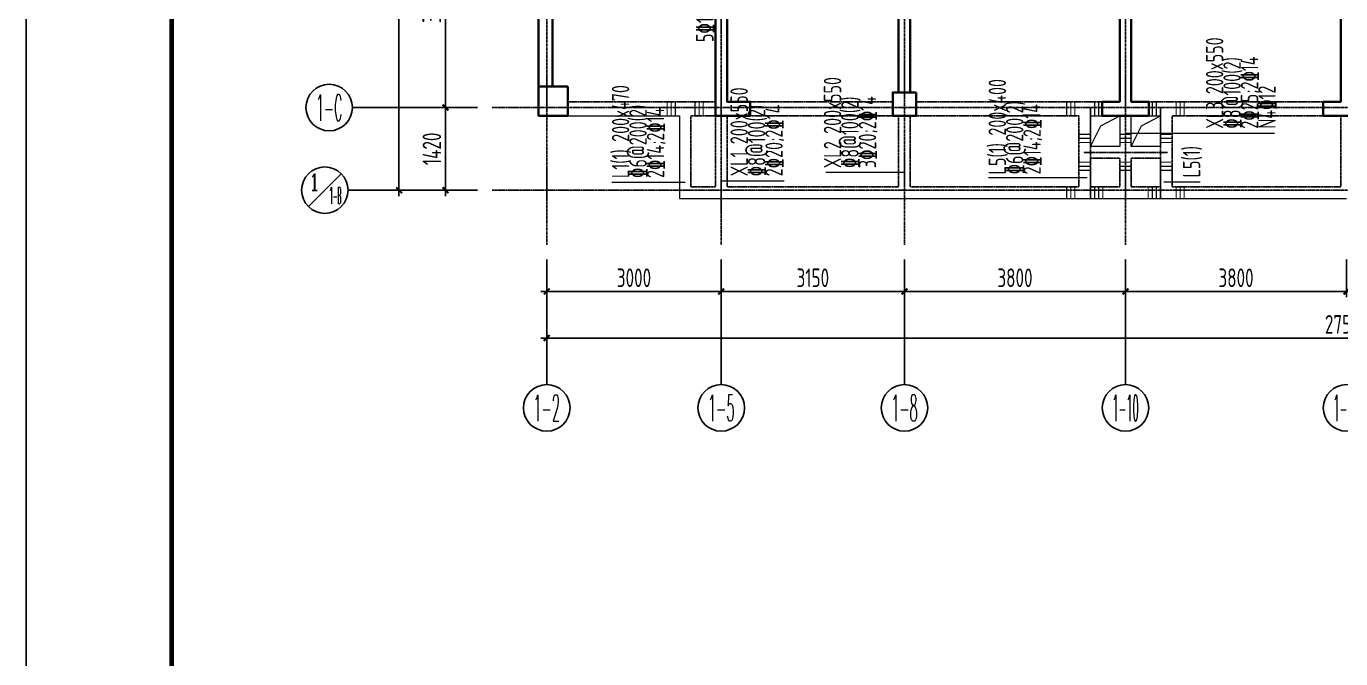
# Model space of a CAD drawing. Header units: millimetres. Extents: x -108786 to 29797, y -10598 to 53433.
# Drawn here: x -108786 to -86189, y 23733 to 34598 of the extents above; entities that cross this region are included whole.
import ezdxf
from ezdxf.enums import TextEntityAlignment as Align

# ---------------------------------------------------------------- set-up
doc = ezdxf.new("R2010")
doc.units = ezdxf.units.MM
doc.header["$MEASUREMENT"] = 0
doc.linetypes.add('CENTER', pattern=[2, 1.25, -0.25, 0.25, -0.25])
doc.linetypes.add('DASHED', pattern=[0.75, 0.5, -0.25])
doc.layers.get('Defpoints').update_dxf_attribs({"color": 1})
for name, color, linetype in [('AXIS', 1, 'CENTER'), ('AXIS_DIM', 3, 'Continuous'), ('AXIS_NUM', 3, 'Continuous'), ('AXIS_TEXT', 255, 'Continuous'), ('BEAM', 4, 'DASHED'), ('BEAM_CON', 4, 'Continuous'), ('COLU', 6, 'Continuous'), ('HOLE', 5, 'Continuous'), ('JQLayer', 7, 'Continuous'), ('STEEL', 6, 'Continuous'), ('WALL', 2, 'Continuous')]:
    doc.layers.add(name, color=color, linetype=linetype)
doc.layers.add('Z主楼梁筋(纵向)', color=42, linetype='Continuous', lineweight=20)
doc.layers.add('梁原位标注_隐藏', color=7, linetype='Continuous', lineweight=18)
doc.styles.add('_TCH_AXIS', font='COMPLEX', dxfattribs={"bigfont": 'GBCBIG'})
doc.styles.add('COMPLEX', font='tssdeng.shx', dxfattribs={"bigfont": 'hztxt.shx'})
doc.styles.add('JG-DIM', font='tssdeng.shx', dxfattribs={"width": 0.7, "bigfont": 'hztxt.shx'})
doc.styles.add('TSSD_Rein', font='tssdeng.shx', dxfattribs={"width": 0.7, "bigfont": 'hztxt.shx'})
doc.dimstyles.new('JG_100', dxfattribs={"dimtxt": 320, "dimasz": 100, "dimexe": 100, "dimexo": 250, "dimgap": 75, "dimtad": 1, "dimdec": 0, "dimrnd": 0.5, "dimdsep": 46, "dimtxsty": 'JG-DIM', "dimblk": 'ARCHTICK', "dimcen": 100, "dimdle": 100, "dimclrt": 7, "dimazin": 2, "dimtfac": 1, "dimtdec": 0, "dimtix": 1, "dimtmove": 2, "dimatfit": 3, "dimldrblk": 'JG_DIM', "dimfxl": 1, "dimtolj": 1, "dimtzin": 0, "dimarcsym": 0})

# ---------------------------------------------------------------- blocks, each defined once
blk = doc.blocks.new('_ArchTick')
at = {"color": 0, "const_width": 0.35}
blk.add_lwpolyline([(-0.5, -0.5), (0.5, 0.5)], dxfattribs=at)
blk = doc.blocks.new('*D17')
at = {"layer": 'AXIS_DIM', "color": 0, "lineweight": -2, "transparency": 16777216}
for p, q in [((-1740, -1520), (-1740, 100)), ((-1190, 0), (-1840, 0)), ((-1190, -1420), (-1840, -1420))]:
    blk.add_line(p, q, dxfattribs=at)
at = {"layer": 'Defpoints', "color": 0, "transparency": 16777216}
for p in [(-1740, 0), (-940, 0), (-940, -1420)]:
    blk.add_point(p, dxfattribs=at)
at = {"layer": 'AXIS_DIM', "color": 0, "lineweight": -2, "transparency": 16777216, "xscale": 100, "yscale": 100, "zscale": 100}
for p, rotation in [((-1740, 0), 90), ((-1740, -1420), 270)]:
    blk.add_blockref('_ArchTick', p, dxfattribs=dict(at, rotation=rotation))
at = {"layer": 'AXIS_DIM', "color": 7, "transparency": 16777216, "insert": (-1975, -710), "char_height": 320, "attachment_point": 5, "rotation": 90, "style": 'TSSD_Rein'}
blk.add_mtext('\\A1;1420', dxfattribs=at)
blk = doc.blocks.new('JG_DIM')
blk.add_line((0, 0), (-1, 0))
at = {"linetype": 'ByBlock', "const_width": 0.32}
blk.add_lwpolyline([(-0.53, -0.53), (0.53, 0.53)], dxfattribs=at)
blk = doc.blocks.new('*D18')
at = {"layer": 'AXIS_DIM', "color": 0, "lineweight": -2, "transparency": 16777216}
for p, q in [((-1190, 3500), (-1840, 3500)), ((-1740, -100), (-1740, 3600)), ((-1190, 0), (-1840, 0))]:
    blk.add_line(p, q, dxfattribs=at)
at = {"layer": 'Defpoints', "color": 0, "transparency": 16777216}
for p in [(-1740, 3500), (-940, 3500), (-940, 0)]:
    blk.add_point(p, dxfattribs=at)
at = {"layer": 'AXIS_DIM', "color": 0, "lineweight": -2, "transparency": 16777216, "xscale": 100, "yscale": 100, "zscale": 100}
for p, rotation in [((-1740, 3500), 90), ((-1740, 0), 270)]:
    blk.add_blockref('_ArchTick', p, dxfattribs=dict(at, rotation=rotation))
at = {"layer": 'AXIS_DIM', "color": 7, "transparency": 16777216, "insert": (-1975, 1750), "char_height": 320, "attachment_point": 5, "rotation": 90, "style": 'TSSD_Rein'}
blk.add_mtext('\\A1;3500', dxfattribs=at)
blk = doc.blocks.new('*D22')
at = {"layer": 'AXIS_DIM', "color": 0, "lineweight": -2, "transparency": 16777216}
for p, q in [((-2540, -1520), (-2540, 12300)), ((-1190, 12200), (-2640, 12200)), ((-1190, -1420), (-2640, -1420))]:
    blk.add_line(p, q, dxfattribs=at)
at = {"layer": 'Defpoints', "color": 0, "transparency": 16777216}
for p in [(-2540, 12200), (-940, 12200), (-940, -1420)]:
    blk.add_point(p, dxfattribs=at)
at = {"layer": 'AXIS_DIM', "color": 0, "lineweight": -2, "transparency": 16777216, "xscale": 100, "yscale": 100, "zscale": 100}
for p, rotation in [((-2540, 12200), 90), ((-2540, -1420), 270)]:
    blk.add_blockref('_ArchTick', p, dxfattribs=dict(at, rotation=rotation))
at = {"layer": 'AXIS_DIM', "color": 7, "transparency": 16777216, "insert": (-2775, 5390), "char_height": 320, "attachment_point": 5, "rotation": 90, "style": 'TSSD_Rein'}
blk.add_mtext('\\A1;13620', dxfattribs=at)
blk = doc.blocks.new('*D24')
at = {"layer": 'AXIS_DIM', "color": 0, "lineweight": -2, "transparency": 16777216}
for p, q in [((0, -2610), (0, -4060)), ((27500, -2610), (27500, -4060)), ((-100, -3960), (27600, -3960))]:
    blk.add_line(p, q, dxfattribs=at)
at = {"layer": 'Defpoints', "color": 0, "transparency": 16777216}
for p in [(0, -2360), (27500, -2360), (27500, -3960)]:
    blk.add_point(p, dxfattribs=at)
at = {"layer": 'AXIS_DIM', "color": 0, "lineweight": -2, "transparency": 16777216, "xscale": 100, "yscale": 100, "zscale": 100, "rotation": 180}
blk.add_blockref('_ArchTick', (0, -3960), dxfattribs=at)
at = {"layer": 'AXIS_DIM', "color": 0, "lineweight": -2, "transparency": 16777216, "xscale": 100, "yscale": 100, "zscale": 100}
blk.add_blockref('_ArchTick', (27500, -3960), dxfattribs=at)
at = {"layer": 'AXIS_DIM', "color": 7, "transparency": 16777216, "insert": (13750, -3725), "char_height": 320, "attachment_point": 5, "style": 'TSSD_Rein'}
blk.add_mtext('\\A1;27500', dxfattribs=at)
blk = doc.blocks.new('*D25')
at = {"layer": 'AXIS_DIM', "color": 0, "lineweight": -2, "transparency": 16777216}
for p, q in [((0, -2610), (0, -3260)), ((3000, -2610), (3000, -3260)), ((-100, -3160), (3100, -3160))]:
    blk.add_line(p, q, dxfattribs=at)
at = {"layer": 'Defpoints', "color": 0, "transparency": 16777216}
for p in [(0, -2360), (3000, -2360), (3000, -3160)]:
    blk.add_point(p, dxfattribs=at)
at = {"layer": 'AXIS_DIM', "color": 0, "lineweight": -2, "transparency": 16777216, "xscale": 100, "yscale": 100, "zscale": 100, "rotation": 180}
blk.add_blockref('_ArchTick', (0, -3160), dxfattribs=at)
at = {"layer": 'AXIS_DIM', "color": 0, "lineweight": -2, "transparency": 16777216, "xscale": 100, "yscale": 100, "zscale": 100}
blk.add_blockref('_ArchTick', (3000, -3160), dxfattribs=at)
at = {"layer": 'AXIS_DIM', "color": 7, "transparency": 16777216, "insert": (1500, -2925), "char_height": 320, "attachment_point": 5, "style": 'TSSD_Rein'}
blk.add_mtext('\\A1;3000', dxfattribs=at)
blk = doc.blocks.new('*D26')
at = {"layer": 'AXIS_DIM', "color": 0, "lineweight": -2, "transparency": 16777216}
for p, q in [((3000, -2610), (3000, -3260)), ((6150, -2610), (6150, -3260)), ((2900, -3160), (6250, -3160))]:
    blk.add_line(p, q, dxfattribs=at)
at = {"layer": 'Defpoints', "color": 0, "transparency": 16777216}
for p in [(3000, -2360), (6150, -2360), (6150, -3160)]:
    blk.add_point(p, dxfattribs=at)
at = {"layer": 'AXIS_DIM', "color": 0, "lineweight": -2, "transparency": 16777216, "xscale": 100, "yscale": 100, "zscale": 100, "rotation": 180}
blk.add_blockref('_ArchTick', (3000, -3160), dxfattribs=at)
at = {"layer": 'AXIS_DIM', "color": 0, "lineweight": -2, "transparency": 16777216, "xscale": 100, "yscale": 100, "zscale": 100}
blk.add_blockref('_ArchTick', (6150, -3160), dxfattribs=at)
at = {"layer": 'AXIS_DIM', "color": 7, "transparency": 16777216, "insert": (4575, -2925), "char_height": 320, "attachment_point": 5, "style": 'TSSD_Rein'}
blk.add_mtext('\\A1;3150', dxfattribs=at)
blk = doc.blocks.new('*D27')
at = {"layer": 'AXIS_DIM', "color": 0, "lineweight": -2, "transparency": 16777216}
for p, q in [((6150, -2610), (6150, -3260)), ((9950, -2610), (9950, -3260)), ((6050, -3160), (10050, -3160))]:
    blk.add_line(p, q, dxfattribs=at)
at = {"layer": 'Defpoints', "color": 0, "transparency": 16777216}
for p in [(6150, -2360), (9950, -2360), (9950, -3160)]:
    blk.add_point(p, dxfattribs=at)
at = {"layer": 'AXIS_DIM', "color": 0, "lineweight": -2, "transparency": 16777216, "xscale": 100, "yscale": 100, "zscale": 100, "rotation": 180}
blk.add_blockref('_ArchTick', (6150, -3160), dxfattribs=at)
at = {"layer": 'AXIS_DIM', "color": 0, "lineweight": -2, "transparency": 16777216, "xscale": 100, "yscale": 100, "zscale": 100}
blk.add_blockref('_ArchTick', (9950, -3160), dxfattribs=at)
at = {"layer": 'AXIS_DIM', "color": 7, "transparency": 16777216, "insert": (8050, -2925), "char_height": 320, "attachment_point": 5, "style": 'TSSD_Rein'}
blk.add_mtext('\\A1;3800', dxfattribs=at)
blk = doc.blocks.new('*D28')
at = {"layer": 'AXIS_DIM', "color": 0, "lineweight": -2, "transparency": 16777216}
for p, q in [((9950, -2610), (9950, -3260)), ((13750, -2610), (13750, -3260)), ((9850, -3160), (13850, -3160))]:
    blk.add_line(p, q, dxfattribs=at)
at = {"layer": 'Defpoints', "color": 0, "transparency": 16777216}
for p in [(9950, -2360), (13750, -2360), (13750, -3160)]:
    blk.add_point(p, dxfattribs=at)
at = {"layer": 'AXIS_DIM', "color": 0, "lineweight": -2, "transparency": 16777216, "xscale": 100, "yscale": 100, "zscale": 100, "rotation": 180}
blk.add_blockref('_ArchTick', (9950, -3160), dxfattribs=at)
at = {"layer": 'AXIS_DIM', "color": 0, "lineweight": -2, "transparency": 16777216, "xscale": 100, "yscale": 100, "zscale": 100}
blk.add_blockref('_ArchTick', (13750, -3160), dxfattribs=at)
at = {"layer": 'AXIS_DIM', "color": 7, "transparency": 16777216, "insert": (11850, -2925), "char_height": 320, "attachment_point": 5, "style": 'TSSD_Rein'}
blk.add_mtext('\\A1;3800', dxfattribs=at)
blk = doc.blocks.new('*D29')
at = {"layer": 'AXIS_DIM', "color": 0, "lineweight": -2, "transparency": 16777216}
for p, q in [((13750, -2610), (13750, -3260)), ((17550, -2610), (17550, -3260)), ((13650, -3160), (17650, -3160))]:
    blk.add_line(p, q, dxfattribs=at)
at = {"layer": 'Defpoints', "color": 0, "transparency": 16777216}
for p in [(13750, -2360), (17550, -2360), (17550, -3160)]:
    blk.add_point(p, dxfattribs=at)
at = {"layer": 'AXIS_DIM', "color": 0, "lineweight": -2, "transparency": 16777216, "xscale": 100, "yscale": 100, "zscale": 100, "rotation": 180}
blk.add_blockref('_ArchTick', (13750, -3160), dxfattribs=at)
at = {"layer": 'AXIS_DIM', "color": 0, "lineweight": -2, "transparency": 16777216, "xscale": 100, "yscale": 100, "zscale": 100}
blk.add_blockref('_ArchTick', (17550, -3160), dxfattribs=at)
at = {"layer": 'AXIS_DIM', "color": 7, "transparency": 16777216, "insert": (15650, -2925), "char_height": 320, "attachment_point": 5, "style": 'TSSD_Rein'}
blk.add_mtext('\\A1;3800', dxfattribs=at)
blk = doc.blocks.new('_AXISO')
blk.add_circle((0, 0), 0.5)
at = {"layer": 'AXIS_TEXT', "style": 'COMPLEX', "width": 1.041667}
blk.add_attdef('A', text='', height=0.56, dxfattribs=at).set_placement((-0.25, -0.28), (0.25, -0.28), align=Align.FIT)
blk = doc.blocks.new('A1+0(841x594)-TK_STYLE_a-TK_HQ_a-62ba77e7', base_point=(10, -10))
at = {"layer": 'JQLayer', "color": 7, "linetype": 'Continuous'}
blk.add_lwpolyline([(-831, -10), (-831, 584), (10, 584), (10, -10)], close=True, dxfattribs=at)
at = {"layer": 'JQLayer', "color": 7, "linetype": 'Continuous', "const_width": 0.8}
blk.add_lwpolyline([(-806, 0), (-806, 574), (0, 574), (0, 0)], close=True, dxfattribs=at)
blk = doc.blocks.new('ZW-标准层')
at = {"layer": 'AXIS', "ltscale": 0.7}
for p, q in [((0, 13140), (0, -2360)), ((9950, 7820), (9950, -2360)), ((6150, 7100), (6150, -2360)), ((6150, 7100), (6150, -2360)), ((3000, 3500), (3000, -2360)), ((-940, 0), (24500, 0)), ((9350, 0), (9350, -1560)), ((10550, 0), (10550, -1560)), ((9230, -770), (10670, -770)), ((-940, -1420), (28440, -1420))]:
    blk.add_line(p, q, dxfattribs=at)
at = {"layer": 'AXIS_NUM'}
for p, q in [((-1240, 0), (-3340, 0)), ((-4097.8, -1702.8), (-3532.2, -1137.2)), ((-1315, -1420), (-3415, -1420)), ((0, -2660), (0, -4760)), ((3000, -2660), (3000, -4760)), ((6150, -2660), (6150, -4760)), ((9950, -2660), (9950, -4760))]:
    blk.add_line(p, q, dxfattribs=at)
blk.add_circle((-3815, -1420), 400, dxfattribs=at)
ref = blk.add_blockref('_AXISO', (-3740, 0), dxfattribs=dict(at, xscale=800, yscale=800, zscale=800))
ref.add_attrib('A', '1-C', dxfattribs={"layer": 'AXIS_TEXT', "height": 452.55, "style": '_TCH_AXIS', "width": 0.375}).set_placement((-3966.3, -226.3), (-3513.7, -226.3), align=Align.FIT)
ref = blk.add_blockref('_AXISO', (0, -5160), dxfattribs=dict(at, xscale=800, yscale=800, zscale=800))
ref.add_attrib('A', '1-2', dxfattribs={"layer": 'AXIS_TEXT', "height": 452.55, "style": '_TCH_AXIS', "width": 0.381818}).set_placement((-226.3, -5386.3), (226.3, -5386.3), align=Align.FIT)
ref = blk.add_blockref('_AXISO', (3000, -5160), dxfattribs=dict(at, xscale=800, yscale=800, zscale=800))
ref.add_attrib('A', '1-5', dxfattribs={"layer": 'AXIS_TEXT', "height": 452.55, "style": '_TCH_AXIS', "width": 0.381818}).set_placement((2773.7, -5386.3), (3226.3, -5386.3), align=Align.FIT)
ref = blk.add_blockref('_AXISO', (6150, -5160), dxfattribs=dict(at, xscale=800, yscale=800, zscale=800))
ref.add_attrib('A', '1-8', dxfattribs={"layer": 'AXIS_TEXT', "height": 452.55, "style": '_TCH_AXIS', "width": 0.381818}).set_placement((5923.7, -5386.3), (6376.3, -5386.3), align=Align.FIT)
ref = blk.add_blockref('_AXISO', (9950, -5160), dxfattribs=dict(at, xscale=800, yscale=800, zscale=800))
ref.add_attrib('A', '1-10', dxfattribs={"layer": 'AXIS_TEXT', "height": 452.55, "style": '_TCH_AXIS', "width": 0.3}).set_placement((9723.7, -5386.3), (10176.3, -5386.3), align=Align.FIT)
ref = blk.add_blockref('_AXISO', (13750, -5160), dxfattribs=dict(at, xscale=800, yscale=800, zscale=800))
ref.add_attrib('A', '1-12', dxfattribs={"layer": 'AXIS_TEXT', "height": 452.55, "style": '_TCH_AXIS', "width": 0.3}).set_placement((13523.7, -5386.3), (13976.3, -5386.3), align=Align.FIT)
at = {"layer": 'AXIS_TEXT', "style": '_TCH_AXIS'}
for s, height, width, p, p2 in [('1', 286.2, 1.630466, (-4095, -1427.2), (-3895, -1427.2)), ('1-B', 286.22, 0.253003, (-3735, -1656.1), (-3535, -1656.1))]:
    blk.add_text(s, height=height, rotation=360, dxfattribs=dict(at, width=width)).set_placement(p, p2, align=Align.FIT)
at = {"layer": 'AXIS_DIM'}
for p1, p2, distance, picture, middle in [((-940, -1420), (-940, 12200), 1600, '*D22', (-2775, 5390)), ((-940, 0), (-940, 3500), 800, '*D18', (-1975, 1750)), ((-940, -1420), (-940, 0), 800, '*D17', (-1975, -710)), ((0, -2360), (27500, -2360), -1600, '*D24', (13750, -3725)), ((0, -2360), (3000, -2360), -800, '*D25', (1500, -2925)), ((3000, -2360), (6150, -2360), -800, '*D26', (4575, -2925)), ((6150, -2360), (9950, -2360), -800, '*D27', (8050, -2925)), ((9950, -2360), (13750, -2360), -800, '*D28', (11850, -2925)), ((13750, -2360), (17550, -2360), -800, '*D29', (15650, -2925))]:
    dim = blk.add_aligned_dim(p1=p1, p2=p2, distance=distance, dimstyle='JG_100', override={"dimtxsty": 'TSSD_Rein'}, dxfattribs=at)
    dim.commit()
    dim.dimension.update_dxf_attribs({"geometry": picture, "text_midpoint": middle})
blk = doc.blocks.new('L-WMC')
at = {"layer": 'BEAM', "ltscale": 0.5}
for p, q in [((2900, 1520), (360, 1520)), ((5950, 1520), (3500, 1520)), ((9550, 1520), (6350, 1520)), ((13350, 1520), (10350, 1520)), ((2480, 1280), (2900, 1280)), ((2480, 60), (2480, 1280)), ((2900, 1280), (2900, 60)), ((3100, 60), (3100, 1280)), ((3500, 1280), (5950, 1280)), ((6050, 1280), (6050, 60)), ((6250, 60), (6250, 1280)), ((6350, 1280), (9150, 1280)), ((9150, 1280), (9150, 60)), ((10750, 1280), (13350, 1280)), ((10750, 60), (10750, 1280)), ((13650, 1280), (13650, 60)), ((9350, 60), (9350, 550)), ((9350, 550), (9850, 550)), ((9850, 550), (9850, 60)), ((10050, 60), (10050, 550)), ((10050, 550), (10550, 550)), ((10550, 550), (10550, 60)), ((2900, 60), (2480, 60)), ((6050, 60), (3100, 60)), ((9150, 60), (6250, 60)), ((9850, 60), (9350, 60)), ((10550, 60), (10050, 60)), ((13650, 60), (10750, 60))]:
    blk.add_line(p, q, dxfattribs=at)
at = {"layer": 'BEAM_CON', "lineweight": 18}
for p, q in [((360, 1280), (2280, 1280)), ((2280, 1280), (2280, -140)), ((9350, 1280), (9550, 1280)), ((9350, 750), (9350, 1280)), ((9850, 1280), (9850, 750)), ((10050, 750), (10050, 1280)), ((10350, 1280), (10550, 1280)), ((10550, 1280), (10550, 750)), ((9850, 750), (9350, 750)), ((10550, 750), (10050, 750)), ((2280, -140), (6150, -140)), ((6150, -140), (9350, -140)), ((9350, -140), (10550, -140)), ((10550, -140), (13750, -140))]:
    blk.add_line(p, q, dxfattribs=at)
at = {"layer": 'COLU', "lineweight": 35}
for points in [[(360, 1780), (-140, 1780), (-140, 1280), (360, 1280)], [(6350, 1680), (5950, 1680), (5950, 1280), (6350, 1280)]]:
    blk.add_lwpolyline(points, close=True, dxfattribs=at)
at = {"layer": 'HOLE', "lineweight": 18}
for points in [[(9350, 750), (9527, 1103), (9850, 1280)], [(10050, 750), (10227, 1103), (10550, 1280)]]:
    blk.add_lwpolyline(points, dxfattribs=at)
at = {"layer": 'WALL', "lineweight": 35}
for points in [[(-140, 5040), (-140, 1780)], [(100, 5040), (-140, 5040), (100, 5040), (100, 1780)], [(6050, 5040), (6050, 1680)], [(6250, 5040), (6050, 5040), (6250, 5040), (6250, 1680)], [(10350, 1520), (10050, 1520), (10050, 3020), (9850, 3020), (9850, 1520), (9550, 1520), (9550, 1280), (10350, 1280)], [(3500, 1280), (3500, 1520)], [(9550, 1520), (9550, 1280)], [(13350, 1520), (13350, 1280)]]:
    blk.add_lwpolyline(points, dxfattribs=at)
for points in [[(14150, 1280), (13350, 1280), (13350, 1520), (13650, 1520), (13650, 4920), (13650, 5040), (13850, 5040), (13850, 4920), (13850, 1520), (14150, 1520)], [(3500, 1280), (2900, 1280), (2900, 3020), (3100, 3020), (3100, 1520), (3500, 1520)], [(10350, 1520), (10350, 1280)]]:
    blk.add_lwpolyline(points, close=True, dxfattribs=at)
at = {"layer": 'AXIS'}
blk.add_blockref('ZW-标准层', (0, 1420), dxfattribs=at)

msp = doc.modelspace()

# ---------------------------------------------------------------- linework, layer by layer
at = {"layer": 'STEEL', "const_width": 20}
for points in [[(-97768.9, 33062.1), (-97768.9, 33302.1)], [(-97698.9, 33062.1), (-97698.9, 33302.1)], [(-97628.9, 33062.1), (-97628.9, 33302.1)], [(-97288.9, 33062.1), (-97288.9, 33302.1)], [(-97218.9, 33062.1), (-97218.9, 33302.1)], [(-97148.9, 33062.1), (-97148.9, 33302.1)], [(-90898.9, 33062.1), (-90898.9, 33302.1)], [(-90828.9, 33062.1), (-90828.9, 33302.1)], [(-90758.9, 33062.1), (-90758.9, 33302.1)], [(-90418.9, 33062.1), (-90418.9, 33302.1)], [(-90348.9, 33062.1), (-90348.9, 33302.1)], [(-90278.9, 33062.1), (-90278.9, 33302.1)], [(-89498.9, 33062.1), (-89498.9, 33302.1)], [(-89428.9, 33062.1), (-89428.9, 33302.1)], [(-89358.9, 33062.1), (-89358.9, 33302.1)], [(-89018.9, 33062.1), (-89018.9, 33302.1)], [(-88948.9, 33062.1), (-88948.9, 33302.1)], [(-88878.9, 33062.1), (-88878.9, 33302.1)], [(-90488.9, 32742.1), (-90688.9, 32742.1)], [(-90488.9, 32672.1), (-90688.9, 32672.1)], [(-90488.9, 32602.1), (-90688.9, 32602.1)], [(-89788.9, 32742.1), (-89988.9, 32742.1)], [(-89788.9, 32672.1), (-89988.9, 32672.1)], [(-89788.9, 32602.1), (-89988.9, 32602.1)], [(-89088.9, 32742.1), (-89288.9, 32742.1)], [(-89088.9, 32672.1), (-89288.9, 32672.1)], [(-89088.9, 32602.1), (-89288.9, 32602.1)], [(-90488.9, 32262.1), (-90688.9, 32262.1)], [(-90488.9, 32192.1), (-90688.9, 32192.1)], [(-90488.9, 32122.1), (-90688.9, 32122.1)], [(-89788.9, 32262.1), (-89988.9, 32262.1)], [(-89788.9, 32192.1), (-89988.9, 32192.1)], [(-89788.9, 32122.1), (-89988.9, 32122.1)], [(-89088.9, 32262.1), (-89288.9, 32262.1)], [(-89088.9, 32192.1), (-89288.9, 32192.1)], [(-89088.9, 32122.1), (-89288.9, 32122.1)], [(-90898.9, 31642.1), (-90898.9, 31842.1)], [(-90828.9, 31642.1), (-90828.9, 31842.1)], [(-90758.9, 31642.1), (-90758.9, 31842.1)], [(-90418.9, 31642.1), (-90418.9, 31842.1)], [(-90348.9, 31642.1), (-90348.9, 31842.1)], [(-90278.9, 31642.1), (-90278.9, 31842.1)], [(-89498.9, 31642.1), (-89498.9, 31842.1)], [(-89428.9, 31642.1), (-89428.9, 31842.1)], [(-89358.9, 31642.1), (-89358.9, 31842.1)], [(-89018.9, 31642.1), (-89018.9, 31842.1)], [(-88948.9, 31642.1), (-88948.9, 31842.1)], [(-88878.9, 31642.1), (-88878.9, 31842.1)]]:
    msp.add_lwpolyline(points, dxfattribs=at)
at = {"layer": 'Z主楼梁筋(纵向)', "linetype": 'Continuous'}
for p, q in [((-89888.9, 32762.8), (-87329.4, 32762.8)), ((-97458.9, 31915.9), (-98718.8, 31915.9)), ((-96838.9, 31944.6), (-95757.9, 31944.6)), ((-93688.9, 32085.7), (-95040.7, 32085.7)), ((-90548.9, 31992.1), (-92242.7, 31992.1)), ((-89228.9, 31925.9), (-88602.9, 31925.9))]:
    msp.add_line(p, q, dxfattribs=at)

# ---------------------------------------------------------------- block references
at = {"layer": 'BEAM', "xscale": 100, "yscale": 100}
msp.add_blockref('A1+0(841x594)-TK_STYLE_a-TK_HQ_a-62ba77e7', (-24686.5, -5967), dxfattribs=at)
at = {"layer": 'BEAM'}
msp.add_blockref('L-WMC', (-99838.9, 31782.1), dxfattribs=at)

# ---------------------------------------------------------------- texts
at = {"layer": 'Z主楼梁筋(纵向)', "linetype": 'Continuous', "style": 'TSSD_Rein', "width": 0.7}
for s, p in [('XL3 200x550', (-88206.3, 32837.8)), ('%%1328@100(2)', (-87906.3, 32837.8)), ('2%%13225;2%%13214', (-87606.3, 32837.8)), ('XL2 200x550', (-94775.3, 32160.7)), ('L1(1) 200x470', (-98418.8, 31990.9)), ('XL1 200x550', (-96381, 32019.6)), ('N4%%13212', (-87306.3, 32837.8)), ('%%1326@200(2)', (-98118.8, 31990.9)), ('%%1328@100(2)', (-96081, 32019.6)), ('2%%13220;2%%13214', (-95781, 32019.6)), ('%%1328@100(2)', (-94475.3, 32160.7)), ('3%%13220;2%%13214', (-94175.3, 32160.7)), ('2%%13214;2%%13214', (-97818.8, 31990.9)), ('L5(1)', (-88602.9, 32000.9))]:
    msp.add_text(s, height=300, rotation=90, dxfattribs=at).set_placement(p)
for s, p in [('L5(1) 200x400', (-92242.7, 32052.1)), ('%%1326@200(2)', (-91943.9, 32052.1)), ('2%%13214;2%%13214', (-91645.1, 32052.1))]:
    msp.add_text(s, height=300, rotation=90, dxfattribs=at).set_placement(p, align=Align.TOP_LEFT)
at = {"layer": '梁原位标注_隐藏', "style": 'TSSD_Rein', "width": 0.7}
msp.add_text('5%%13214 3/2', height=300, rotation=90, dxfattribs=at).set_placement((-96970.4, 35452.6), align=Align.RIGHT)

doc.saveas('drawing.dxf')
